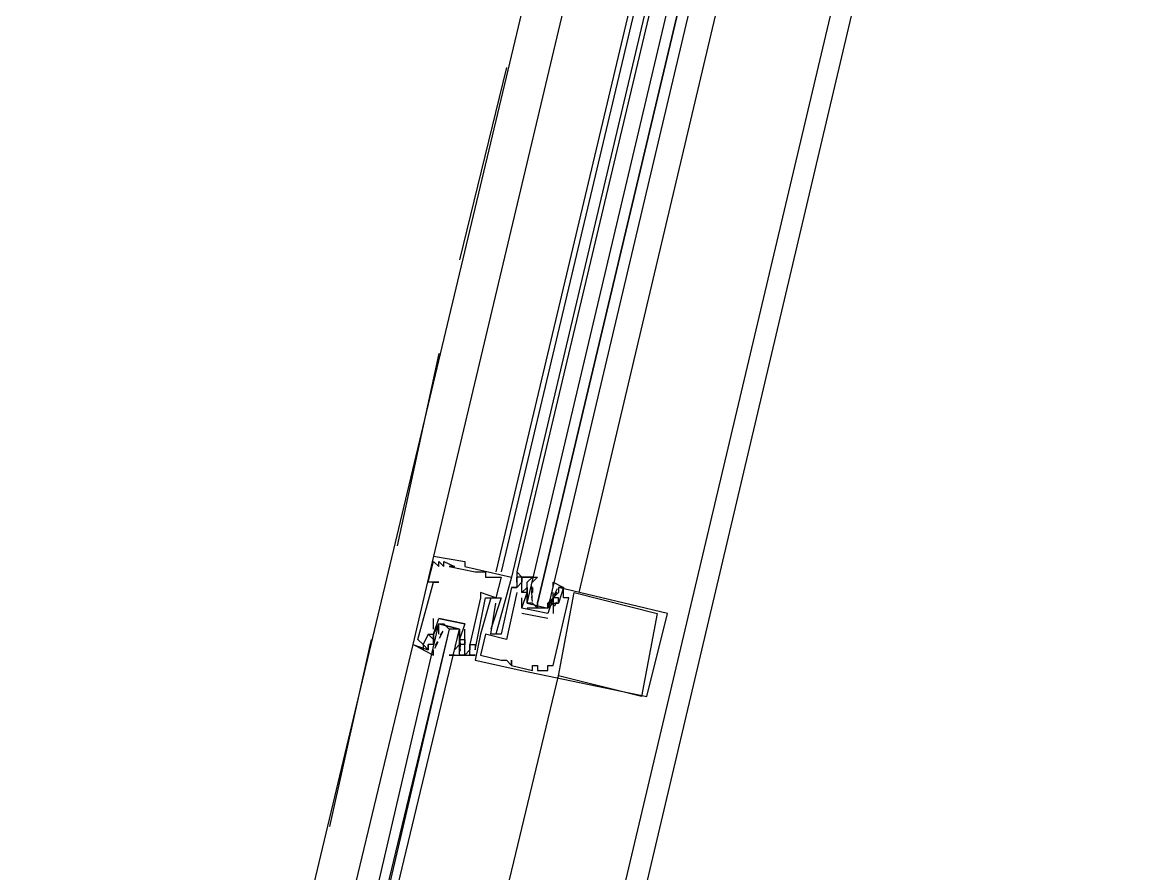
# Model space of a CAD drawing. Header units: feet. Extents: x -84 to 198, y -22 to 181.
# Drawn here: x 123.693 to 126.587, y 147.831 to 150.013 of the extents above; entities that cross this region are included whole.
import ezdxf

# ---------------------------------------------------------------- set-up
doc = ezdxf.new("R2010")
doc.units = ezdxf.units.FT
doc.layers.add('A-LINEA', color=7, linetype='CONTINUOUS')

msp = doc.modelspace()

# ---------------------------------------------------------------- linework, layer by layer
at = {"layer": 'A-LINEA'}
for p, q in [((124.4267, 144.1378), (126.5867, 153.2844)), ((123.6933, 144.6711), (125.5467, 152.4444)), ((124.4533, 144.4844), (126.2933, 152.2711)), ((125.5467, 152.0178), (124.7467, 148.6444)), ((125.7067, 151.9778), (124.9067, 148.6044)), ((125.72, 151.9778), (124.92, 148.6044)), ((125.7467, 151.9778), (124.9467, 148.5911)), ((125.76, 151.9778), (124.96, 148.6044)), ((125.12, 148.5511), (125.92, 151.9378)), ((124.9333, 149.8978), (124.8133, 149.4044)), ((124.76, 149.1644), (124.6533, 148.6711)), ((124.7467, 148.6444), (124.7467, 148.6444)), ((124.7467, 148.6311), (124.7467, 148.6311)), ((124.76, 148.6311), (124.76, 148.6311)), ((124.76, 148.6178), (124.76, 148.6178)), ((124.7733, 148.6311), (124.7733, 148.6311)), ((124.7733, 148.6178), (124.7733, 148.6178)), ((124.7867, 148.6178), (124.7867, 148.6178)), ((124.8, 148.6178), (124.8, 148.6178)), ((124.8267, 148.6311), (124.8267, 148.6311)), ((124.8267, 148.6178), (124.8267, 148.6178)), ((124.7333, 148.5778), (124.7333, 148.5778)), ((124.7467, 148.5778), (124.7467, 148.5778)), ((124.76, 148.5778), (124.76, 148.5778)), ((124.8533, 148.6044), (124.8533, 148.6044)), ((124.8667, 148.6044), (124.8667, 148.6044)), ((124.88, 148.6044), (124.88, 148.6044)), ((124.88, 148.5911), (124.88, 148.5911)), ((124.92, 148.5911), (124.92, 148.5911)), ((124.9467, 148.5911), (124.9467, 148.5911)), ((124.96, 148.6044), (124.96, 148.5911)), ((124.96, 148.6044), (124.96, 148.5911)), ((124.96, 148.6044), (124.96, 148.5911)), ((124.96, 148.5911), (124.96, 148.5911)), ((124.96, 148.5911), (124.96, 148.5911)), ((124.96, 148.5778), (124.96, 148.5778)), ((124.96, 148.5778), (124.96, 148.5778)), ((124.9733, 148.5911), (124.9733, 148.5911)), ((124.9733, 148.5778), (124.9733, 148.5778)), ((124.9733, 148.5778), (124.9733, 148.5778)), ((124.9867, 148.5778), (124.9867, 148.5778)), ((125, 148.5911), (125, 148.5911)), ((124.8667, 148.5511), (124.8667, 148.5511)), ((124.9467, 148.5644), (124.9467, 148.5644)), ((124.9467, 148.5644), (124.9467, 148.5644)), ((124.96, 148.5644), (124.96, 148.5644)), ((124.96, 148.5644), (124.96, 148.5644)), ((124.96, 148.5644), (124.96, 148.5644)), ((124.96, 148.5511), (124.96, 148.5511)), ((124.9733, 148.5511), (124.9733, 148.5511)), ((124.9733, 148.5511), (124.9733, 148.5511)), ((124.9867, 148.5644), (124.9867, 148.5644)), ((124.9867, 148.5644), (124.9867, 148.5644)), ((124.9867, 148.5511), (124.9867, 148.5511)), ((124.9867, 148.5511), (124.9867, 148.5511)), ((124.9991, 148.5355), (124.9986, 148.5559)), ((124.9999, 148.5546), (124.9988, 148.5665)), ((124.9992, 148.5493), (124.9989, 148.5676)), ((125, 148.5644), (125, 148.5644)), ((125, 148.5644), (125, 148.5511)), ((125, 148.5511), (125, 148.5511)), ((125.04, 148.5511), (125.04, 148.5511)), ((125.0533, 148.5511), (125.0533, 148.5511)), ((125.0533, 148.5378), (125.0533, 148.5511)), ((125.0636, 148.5604), (125.0552, 148.5441)), ((125.0618, 148.5533), (125.0556, 148.5432)), ((125.0667, 148.5644), (125.0667, 148.5644)), ((125.08, 148.5644), (125.08, 148.5644)), ((125.1067, 148.5511), (125.1067, 148.5511)), ((124.8667, 148.5378), (124.8667, 148.5378)), ((124.88, 148.5378), (124.88, 148.5378)), ((124.8933, 148.5378), (124.8933, 148.5378)), ((124.8933, 148.5244), (124.8933, 148.5244)), ((124.9067, 148.5378), (124.9067, 148.5378)), ((124.9067, 148.5244), (124.9067, 148.5244)), ((124.92, 148.5378), (124.92, 148.5378)), ((124.9733, 148.5378), (124.9733, 148.5378)), ((124.9999, 148.528), (124.9988, 148.5399)), ((125, 148.5378), (125, 148.5378)), ((125.04, 148.5244), (125.04, 148.5244)), ((125.0514, 148.535), (125.0417, 148.5169)), ((125.0533, 148.5378), (125.0533, 148.5378)), ((125.0533, 148.5378), (125.0533, 148.5378)), ((125.0533, 148.5244), (125.0533, 148.4978)), ((125.0533, 148.5244), (125.0533, 148.5244)), ((125.0533, 148.5244), (125.0533, 148.5244)), ((125.0618, 148.5267), (125.0556, 148.5165)), ((125.0667, 148.5378), (125.0667, 148.5378)), ((125.0667, 148.5244), (125.0667, 148.5244)), ((125.0667, 148.5244), (125.0667, 148.5244)), ((125.08, 148.5378), (125.08, 148.5378)), ((125.0933, 148.5378), (125.0933, 148.5378)), ((124.9733, 148.5111), (124.9733, 148.5111)), ((124.9733, 148.5111), (124.9733, 148.5111)), ((125.04, 148.4844), (124.9733, 148.4978)), ((124.9733, 148.4978), (124.9733, 148.4978)), ((125.0133, 148.5111), (125.0133, 148.5111)), ((125.04, 148.4978), (125.04, 148.4978)), ((125.04, 148.4978), (125.04, 148.4978)), ((125.0533, 148.4978), (125.0533, 148.4978)), ((125.32, 148.4978), (125.32, 148.4978)), ((125.3467, 148.4978), (125.3467, 148.4978)), ((124.7467, 148.4578), (124.7467, 148.4844)), ((124.7467, 148.4844), (124.7467, 148.4844)), ((124.76, 148.4844), (124.76, 148.4844)), ((124.76, 148.4844), (124.76, 148.4844)), ((124.8267, 148.4711), (124.8267, 148.4711)), ((124.8267, 148.4711), (124.8267, 148.4711)), ((125.04, 148.4844), (125.04, 148.4844)), ((124.7333, 148.4444), (124.7333, 148.4444)), ((124.7333, 148.4444), (124.7333, 148.4444)), ((124.7467, 148.4578), (124.7467, 148.4578)), ((124.7467, 148.4444), (124.7467, 148.4444)), ((124.7467, 148.4444), (124.7467, 148.4444)), ((124.7467, 148.4444), (124.7467, 148.4444)), ((124.76, 148.4578), (124.76, 148.4578)), ((124.762, 148.4339), (124.7716, 148.4519)), ((124.7648, 148.4422), (124.7711, 148.4524)), ((124.7867, 148.4578), (124.7867, 148.4578)), ((124.8133, 148.4444), (124.8133, 148.4444)), ((124.8135, 148.4409), (124.8145, 148.429)), ((124.8142, 148.4334), (124.8148, 148.413)), ((124.8267, 148.4578), (124.8267, 148.4578)), ((124.8667, 148.4444), (124.8667, 148.4444)), ((124.88, 148.4444), (124.88, 148.4444)), ((124.8933, 148.4578), (124.8933, 148.4578)), ((124.8933, 148.4444), (124.8933, 148.4444)), ((124.9067, 148.4444), (124.9067, 148.4444)), ((124.92, 148.4444), (124.92, 148.4444)), ((124.5867, 148.4311), (124.48, 147.9511)), ((124.6933, 148.4178), (124.6933, 148.4178)), ((124.7067, 148.4311), (124.7067, 148.4311)), ((124.72, 148.4178), (124.72, 148.4178)), ((124.7333, 148.4178), (124.7333, 148.4178)), ((124.7333, 148.4044), (124.7333, 148.4044)), ((124.7467, 148.4311), (124.7467, 148.4311)), ((124.7467, 148.4311), (124.7467, 148.4311)), ((124.7467, 148.4178), (124.7467, 148.4311)), ((124.7467, 148.4178), (124.7467, 148.4178)), ((124.7467, 148.4178), (124.7467, 148.4178)), ((124.7497, 148.4085), (124.7581, 148.4248)), ((124.7515, 148.4155), (124.7577, 148.4257)), ((124.76, 148.4311), (124.76, 148.4311)), ((124.8133, 148.4178), (124.8, 148.4044)), ((124.8, 148.4178), (124.8, 148.4178)), ((124.8, 148.4044), (124.8, 148.4044)), ((124.8, 148.4044), (124.8, 148.4044)), ((124.8133, 148.4311), (124.8133, 148.4311)), ((124.8133, 148.4178), (124.8133, 148.4178)), ((124.8135, 148.4142), (124.8145, 148.4024)), ((124.8141, 148.4196), (124.8144, 148.4013)), ((124.8267, 148.4311), (124.8267, 148.4311)), ((124.8267, 148.4311), (124.8267, 148.4311)), ((124.8267, 148.4178), (124.8267, 148.4178)), ((124.84, 148.4178), (124.84, 148.4178)), ((124.84, 148.4178), (124.84, 148.4178)), ((124.84, 148.4044), (124.84, 148.4044)), ((124.8533, 148.4178), (124.8533, 148.4178)), ((124.8533, 148.4044), (124.8533, 148.4044)), ((124.9333, 148.4311), (124.9333, 148.4311)), ((124.8133, 148.3911), (124.8133, 148.3911)), ((124.8267, 148.3911), (124.8267, 148.3911)), ((124.84, 148.3911), (124.84, 148.3911)), ((124.84, 148.3911), (124.84, 148.3911)), ((124.8533, 148.3911), (124.8533, 148.3911)), ((124.8533, 148.3778), (124.8533, 148.3778)), ((124.8667, 148.3911), (124.8667, 148.3911)), ((124.92, 148.3778), (124.92, 148.3778)), ((124.9333, 148.3778), (124.9333, 148.3778)), ((124.9467, 148.3778), (124.9467, 148.3778)), ((124.9467, 148.3644), (124.9467, 148.3644)), ((124.9467, 148.3644), (124.9467, 148.3644)), ((124.9733, 148.3511), (124.9733, 148.3511)), ((125, 148.3644), (125, 148.3644)), ((125, 148.3511), (125, 148.3511)), ((125.0133, 148.3644), (125.0133, 148.3644)), ((125.0133, 148.3511), (125.0133, 148.3511)), ((125.0267, 148.3511), (125.0267, 148.3511)), ((125.04, 148.3644), (125.04, 148.3644)), ((125.04, 148.3511), (125.04, 148.3511)), ((125.0533, 148.3644), (125.0533, 148.3644)), ((125.0667, 148.3378), (125.0667, 148.3378)), ((125.28, 148.2844), (125.28, 148.2844)), ((125.2933, 148.2844), (125.2933, 148.2844))]:
    msp.add_line(p, q, dxfattribs=at)
for points in [[(125.8533, 151.9511), (125.04, 148.5111), (125.0267, 148.5111), (125.0133, 148.5111), (125.0133, 148.5244), (125.8267, 151.9511), (125.0133, 148.5244), (125.0133, 148.5111), (125, 148.5244), (124.9867, 148.5244), (125.8, 151.9644)], [(124.7467, 148.6444), (124.6933, 148.4178), (124.7333, 148.4044), (124.7333, 148.4178)], [(124.7467, 148.6444), (124.8267, 148.6311), (124.8267, 148.6178), (124.9467, 148.5911), (124.9067, 148.4444), (124.9067, 148.4444)], [(124.7333, 148.5778), (124.7467, 148.6311), (124.76, 148.6178), (124.76, 148.6311), (124.7733, 148.6178), (124.7733, 148.6311), (124.8, 148.6178), (124.7867, 148.6178), (124.8533, 148.6044), (124.8667, 148.6044), (124.88, 148.6044), (124.88, 148.5911), (124.92, 148.5911), (124.9067, 148.5378), (124.8667, 148.5511), (124.8667, 148.5378), (124.84, 148.4178), (124.84, 148.4178), (124.84, 148.4044), (124.8267, 148.3911), (124.8267, 148.4311), (124.8267, 148.4311), (124.8267, 148.4578)], [(124.7333, 148.4444), (124.72, 148.4178), (124.7067, 148.4311), (124.7467, 148.5778), (124.76, 148.5778), (124.7333, 148.5778)], [(124.9867, 148.5778), (125, 148.5911), (124.96, 148.5911), (124.96, 148.5778), (124.96, 148.5911), (124.96, 148.5778), (124.96, 148.5644), (124.9467, 148.5644), (124.96, 148.5644), (124.9467, 148.5644), (124.92, 148.4444), (124.8933, 148.4444), (124.9067, 148.5244)], [(124.96, 148.6044), (124.9733, 148.5911), (124.9733, 148.5911)], [(124.96, 148.6044), (124.9733, 148.5911), (124.9733, 148.5911)], [(124.96, 148.6044), (124.9733, 148.5911), (124.9733, 148.5911)], [(124.9733, 148.5511), (124.9733, 148.5511), (124.9733, 148.5778), (124.9733, 148.5911), (124.9733, 148.5778), (124.96, 148.5644), (124.96, 148.5644)], [(124.9867, 148.5244), (124.9867, 148.5378), (124.9867, 148.5511), (124.9867, 148.5778), (125, 148.5911), (124.9733, 148.5911), (124.9867, 148.5911), (125.0133, 148.5911), (125, 148.5778)], [(125.0533, 148.5644), (125.0533, 148.5778), (125.08, 148.5644), (125.0667, 148.5644), (125.0667, 148.5511), (125.0533, 148.5378), (125.0533, 148.5244), (125.04, 148.5111), (124.9867, 148.5111)], [(124.8933, 148.5378), (124.8667, 148.4444), (124.8533, 148.3778), (124.9733, 148.3511), (125.2933, 148.2844), (125.3467, 148.4978), (125.0667, 148.5644)], [(124.96, 148.5511), (124.9333, 148.4311), (124.88, 148.4444), (124.8667, 148.3911), (124.92, 148.3778), (124.9333, 148.3778), (124.9467, 148.3644), (124.9467, 148.3778), (124.9467, 148.3644), (125, 148.3511), (125, 148.3644), (125.0133, 148.3644), (125.0133, 148.3511), (125.0267, 148.3511), (125.04, 148.3511), (125.04, 148.3644), (125.0533, 148.3644), (125.0933, 148.5378), (125.08, 148.5378), (125.08, 148.5644), (125.0667, 148.5244), (125.0667, 148.5244)], [(125.0533, 148.5378), (125.04, 148.4978), (124.9733, 148.5111), (124.9867, 148.5511), (124.9733, 148.5511), (124.9867, 148.5644), (124.9867, 148.5511), (124.9867, 148.5644)], [(124.9867, 148.5511), (124.9867, 148.5378), (124.9867, 148.5244), (125.04, 148.5111), (125.04, 148.5244), (125.0533, 148.5378)], [(125.0533, 148.5378), (125.0533, 148.5244), (125.0667, 148.5244), (125.0667, 148.5378), (125.0533, 148.5378), (125.0533, 148.5511), (125.0533, 148.5511)], [(125.32, 148.4978), (125.28, 148.2844), (125.0667, 148.3378), (125.1067, 148.5511), (125.32, 148.4978)], [(124.8133, 148.3911), (124.84, 148.3911), (124.8533, 148.3911), (124.84, 148.3911), (124.84, 148.4178), (124.8533, 148.4178), (124.8533, 148.4044), (124.88, 148.5378), (124.92, 148.5378), (124.8933, 148.4578)], [(124.9733, 148.5111), (124.9733, 148.5111), (124.9733, 148.5378)], [(124.28, 146.4044), (124.76, 148.4711), (124.7733, 148.4711), (124.7867, 148.4578), (124.2933, 146.4044)], [(124.8, 148.3911), (124.7867, 148.3911), (124.8267, 148.3911), (124.8133, 148.3911), (124.8133, 148.4044), (124.8133, 148.4178), (124.8133, 148.4311), (124.8133, 148.4578), (124.76, 148.4711), (124.7467, 148.4444), (124.7467, 148.4178), (124.7333, 148.4178), (124.7333, 148.4044), (124.72, 148.4178), (124.72, 148.4044), (124.7467, 148.3911), (124.7467, 148.4044)], [(124.7467, 148.4311), (124.7467, 148.4444), (124.7467, 148.4311), (124.7333, 148.4444), (124.7467, 148.4444), (124.76, 148.4844), (124.8267, 148.4711), (124.8133, 148.4311), (124.8267, 148.4311), (124.8267, 148.4178), (124.8133, 148.4178)], [(124.8267, 148.4711), (124.8267, 148.4711), (124.76, 148.4844), (124.76, 148.4844)], [(124.76, 148.4444), (124.76, 148.4578), (124.76, 148.4711), (124.8133, 148.4578), (124.8133, 148.4444), (124.8133, 148.4311)], [(124.32, 146.4044), (124.8133, 148.4578), (124.8, 148.4578), (124.7867, 148.4578), (124.3067, 146.4044)], [(124.72, 148.4178), (124.72, 148.4044), (124.6933, 148.4178), (124.2133, 146.4178)], [(124.72, 148.4178), (124.72, 148.4044), (124.6933, 148.4178)], [(124.72, 148.4178), (124.72, 148.4044), (124.6933, 148.4178)], [(124.1733, 144.5511), (124.5867, 146.3378), (125.0667, 148.3378)]]:
    msp.add_lwpolyline(points, dxfattribs=at)

doc.saveas('drawing.dxf')
